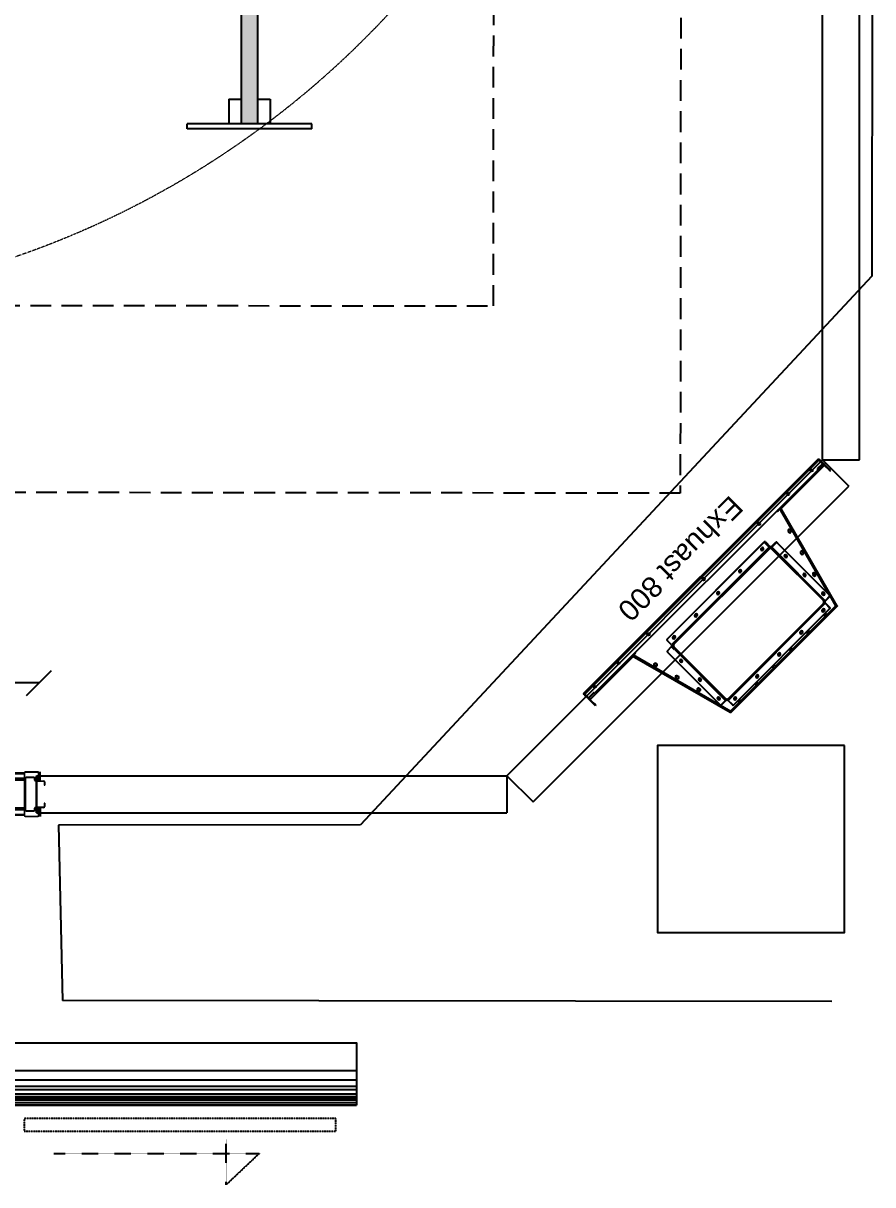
# Model space of a CAD drawing. Header units: millimetres. Extents: x 2822564 to 2991989, y -324396 to -253399.
# Drawn here: x 2843064 to 2845108, y -315415 to -312621 of the extents above; entities that cross this region are included whole.
import ezdxf

# ---------------------------------------------------------------- set-up
doc = ezdxf.new("R2010")
doc.units = ezdxf.units.MM
for name, pattern in [('12017_XPLAN_GROUND$0$HIDDEN', [0.375, 0.25, -0.125]), ('DASHDOT', [1, 0.5, -0.25, 0, -0.25]), ('Grid Line', [0.022225, 0.0127, -0.003175, 0.003175, -0.003175]), ('HIDDEN', [0.375, 0.25, -0.125])]:
    doc.linetypes.add(name, pattern=pattern)
for name, color, linetype in [('AX', 1, 'DASHDOT'), ('Azbilt', 10, 'Continuous'), ('CANAL', 2, 'HIDDEN'), ('LAF Detail', 7, 'Continuous'), ('Runner', 30, 'Continuous'), ('Sliding Door 1500', 54, 'Continuous')]:
    doc.layers.add(name, color=color, linetype=linetype)
doc.layers.add('KATCHIN', color=253, linetype='12017_XPLAN_GROUND$0$HIDDEN', lineweight=5)
doc.styles.add('Annotative', font='arial.ttf')
doc.dimstyles.new('RUNNER saghf', dxfattribs={"dimtxt": 150, "dimasz": 60, "dimexe": 0.18, "dimexo": 0.0625, "dimgap": 0.09, "dimtad": 0, "dimtih": 1, "dimtoh": 1, "dimdec": 4, "dimzin": 0, "dimdsep": 46, "dimtxsty": 'Annotative', "dimblk": 'OBLIQUE', "dimcen": 0.09, "dimclrd": 140, "dimclre": 140, "dimclrt": 230, "dimazin": 0, "dimtfac": 1, "dimtdec": 4, "dimtofl": 0, "dimtmove": 0, "dimatfit": 3, "dimldrblk": 'OBLIQUE', "dimfxl": 1, "dimtolj": 1, "dimtzin": 0, "dimarcsym": 0})

# ---------------------------------------------------------------- blocks, each defined once
blk = doc.blocks.new('1&5 - (+20)')
at = {"layer": 'Azbilt'}
for p, q in [((1574290.7, -480940.6), (1574328.2, -485505.1)), ((1574328.2, -485505.1), (1573108.7, -486834.8)), ((1573108.7, -486834.8), (1572382.5, -486842.2)), ((1572382.5, -486842.2), (1572395.8, -487263.5)), ((1574246.9, -487250.4), (1572395.8, -487263.5))]:
    blk.add_line(p, q, dxfattribs=at)
blk = doc.blocks.new('_Oblique')
at = {"color": 0, "linetype": 'ByBlock', "lineweight": -2}
blk.add_line((-0.5, -0.5), (0.5, 0.5), dxfattribs=at)
blk = doc.blocks.new('*D26')
at = {"color": 140, "lineweight": -2, "ltscale": 10, "transparency": 16777216}
for p, q in [((337696.4, -1958494.3), (337696.4, -1958493.9)), ((337696.4, -1958494.1), (338338.1, -1958494.1)), ((339268.2, -1958494.1), (338626.5, -1958494.1)), ((339268.2, -1958494.3), (339268.2, -1958493.9))]:
    blk.add_line(p, q, dxfattribs=at)
at = {"layer": 'Defpoints', "color": 0, "ltscale": 10, "transparency": 16777216}
for p in [(339268.2, -1958494.1), (337696.4, -1958728.3, 0), (339268.2, -1958728.3, 0)]:
    blk.add_point(p, dxfattribs=at)
at = {"color": 140, "lineweight": -2, "ltscale": 10, "transparency": 16777216, "xscale": 60, "yscale": 60, "zscale": 60, "rotation": 180}
blk.add_blockref('_Oblique', (337696.4, -1958494.1), dxfattribs=at)
at = {"color": 140, "lineweight": -2, "ltscale": 10, "transparency": 16777216, "xscale": 60, "yscale": 60, "zscale": 60}
blk.add_blockref('_Oblique', (339268.2, -1958494.1), dxfattribs=at)
at = {"color": 230, "ltscale": 10, "transparency": 16777216, "insert": (338482.3, -1958494.1), "char_height": 100, "attachment_point": 5, "style": 'Annotative', "bg_fill": 3, "box_fill_scale": 1.1, "bg_fill_color": 256, "bg_fill_true_color": 13158600, "bg_fill_transparency": 0}
blk.add_mtext('\\A1;1572', dxfattribs=at)
blk = doc.blocks.new('Surgery Zone')
at = {"layer": 'KATCHIN', "color": 85, "ltscale": 1.1, "true_color": 0x58ba48}
blk.add_circle((1610637.8, -562746.7, 0), 2200, dxfattribs=at)
blk = doc.blocks.new('EXHUAST')
at = {"color": 3, "linetype": 'Continuous', "lineweight": 25}
for p, q in [((1659182.5, -339897.7), (1659186, -339894.2)), ((1659183.5, -339898.8), (1659187.1, -339895.2)), ((1659186, -339894.2), (1659193.1, -339887.1)), ((1659187.1, -339895.2), (1659186, -339894.2)), ((1659187.1, -339895.2), (1659194.1, -339888.2)), ((1659193.1, -339887.1), (1659197.3, -339882.9)), ((1659194.1, -339888.2), (1659193.1, -339887.1)), ((1659198.4, -339883.9), (1659194.1, -339888.2)), ((1659200, -339880.2), (1659197.3, -339882.9)), ((1659197.3, -339882.9), (1659198.4, -339883.9)), ((1659199.1, -339883.9), (1659198, -339885)), ((1659198, -339885), (1659301.5, -339988.5)), ((1659201, -339881.3), (1659198.4, -339883.9)), ((1659199.1, -339884), (1659198.7, -339883.6)), ((1659202.2, -339881), (1659199.1, -339884)), ((1659200, -339880.2), (1659200.7, -339879.5)), ((1659201, -339881.3), (1659200, -339880.2)), ((1659209.3, -339870.8), (1659200.7, -339879.5)), ((1659201.7, -339880.6), (1659200.7, -339879.5)), ((1659201.7, -339880.6), (1659201, -339881.3)), ((1659210.4, -339871.9), (1659201.7, -339880.6)), ((1659210.7, -339872.3), (1659202.1, -339880.9)), ((1659213.9, -339892.8), (1659202.1, -339880.9)), ((1659202.6, -339880.4), (1659202.3, -339880)), ((1659203.1, -339882), (1659202.3, -339882.9)), ((1659202.3, -339882.9), (1659203.2, -339882.1)), ((1659213.7, -339894.4), (1659202.3, -339882.9)), ((1659202.3, -339882.9), (1659202.3, -339882.9)), ((1659210.4, -339871.9), (1659209.3, -339870.8)), ((1659210.3, -339872.7), (1659210, -339872.3)), ((1659210.7, -339872.3), (1659773.6, -340435.1)), ((1659213.4, -339894.7), (1659213.9, -339894.2)), ((1659213.6, -339870.8), (1659775, -340432.3)), ((1659183.5, -339898.8), (1659182.5, -339897.7)), ((1659749.7, -340432.5), (1659213.4, -339896.1)), ((1659657.3, -340344.2), (1659760.9, -340447.8)), ((1659689.7, -340362.5), (1659689.8, -340362.6)), ((1659689.8, -340362.6), (1659690.6, -340363.4)), ((1659750.6, -340458.8), (1659757.7, -340451.7)), ((1659762.3, -340444.1), (1659750.9, -340432.6)), ((1659751.7, -340431.9), (1659751.2, -340432.5)), ((1659751.7, -340459.9), (1659758.8, -340452.8)), ((1659764.9, -340443.8), (1659753.1, -340431.9)), ((1659758.8, -340452.8), (1659757.7, -340451.7)), ((1659761.4, -340447.4), (1659760.9, -340447.8)), ((1659761.9, -340447.5), (1659763, -340448.6)), ((1659763.8, -340442.6), (1659762.3, -340444.1)), ((1659762.3, -340444.1), (1659762.4, -340444.1)), ((1659762.4, -340444.1), (1659763.8, -340442.7)), ((1659764.6, -340444.8), (1659765.3, -340444.1)), ((1659765.6, -340445.9), (1659764.6, -340444.8)), ((1659764.8, -340443.7), (1659764.8, -340443.7)), ((1659764.8, -340443.7), (1659765.2, -340444.1)), ((1659773.6, -340435.1), (1659764.9, -340443.8)), ((1659765.2, -340444.1), (1659772.9, -340436.4)), ((1659774, -340435.5), (1659765.3, -340444.1)), ((1659766.4, -340445.2), (1659765.3, -340444.1)), ((1659766.4, -340445.2), (1659765.6, -340445.9)), ((1659775, -340436.5), (1659766.4, -340445.2)), ((1659772.6, -340436.1), (1659772.9, -340436.4)), ((1659772.9, -340436.4), (1659772.9, -340436.5)), ((1659775, -340436.5), (1659774, -340435.5)), ((1659747.1, -340462.3), (1659750.6, -340458.8)), ((1659747.1, -340462.3), (1659748.1, -340463.4)), ((1659748.1, -340463.4), (1659751.7, -340459.9)), ((1659750.6, -340458.8), (1659751.7, -340459.9))]:
    blk.add_line(p, q, dxfattribs=at)
at = {"color": 2, "linetype": 'Continuous', "lineweight": 25}
for p, q in [((1659303, -339985.8), (1659166.9, -340221.6)), ((1659305.2, -339988), (1659169.8, -340222.5)), ((1659279.3, -340039.6), (1659278.1, -340041.8)), ((1659278.2, -340041.9), (1659279.4, -340039.7)), ((1659279.5, -340039.7), (1659278.2, -340041.9)), ((1659284.6, -340042.4), (1659283.3, -340044.5)), ((1659283.3, -340044.8), (1659284.5, -340042.6)), ((1659284.9, -340041.6), (1659284.6, -340042.4)), ((1659185.1, -340197.4), (1659311.9, -340070.6)), ((1659318, -340088.5), (1659195.7, -340210.8)), ((1659196.8, -340211.9), (1659326.4, -340082.3)), ((1659197.8, -340212.9), (1659327.4, -340083.3)), ((1659314.7, -340070.6), (1659325, -340080.9)), ((1659317.5, -340087.9), (1659323.9, -340081.6)), ((1659318.6, -340089), (1659317.5, -340087.9)), ((1659318.6, -340089), (1659324.9, -340082.6)), ((1659324.9, -340082.6), (1659323.9, -340081.6)), ((1659326.4, -340082.3), (1659326.3, -340082.2)), ((1659326.4, -340082.3), (1659327.4, -340083.3)), ((1659328.1, -340081.6), (1659327.1, -340082.6)), ((1659562, -340317.6), (1659327.1, -340082.6)), ((1659329.2, -340080.5), (1659328.1, -340081.6)), ((1659563.1, -340316.5), (1659328.1, -340081.6)), ((1659329.2, -340080.5), (1659339.8, -340069.9)), ((1659564.1, -340315.4), (1659329.2, -340080.5)), ((1659342.6, -340069.9), (1659574.7, -340302)), ((1659343.8, -340070.9), (1659576.6, -340303.7)), ((1659346.2, -340089.3), (1659344.7, -340087.9)), ((1659347.2, -340089.7), (1659345.1, -340087.6)), ((1659347.5, -340090.1), (1659347.2, -340089.7)), ((1659347.9, -340083.5), (1659350.6, -340086.2)), ((1659348.6, -340084), (1659350, -340085.5)), ((1659249.4, -340091.6), (1659248.2, -340093.8)), ((1659248.3, -340093.9), (1659249.6, -340091.8)), ((1659249.6, -340091.8), (1659248.3, -340093.9)), ((1659254.6, -340094.4), (1659253.4, -340096.6)), ((1659253.4, -340096.8), (1659254.6, -340094.6)), ((1659287.5, -340103.4), (1659290.6, -340100.4)), ((1659288.2, -340102.4), (1659289.6, -340101)), ((1659291, -340106.7), (1659290.7, -340107.1)), ((1659293.1, -340104.5), (1659291, -340106.7)), ((1659293.5, -340104.9), (1659292.1, -340106.3)), ((1659219.5, -340143.7), (1659218.3, -340145.8)), ((1659218.4, -340146), (1659219.7, -340143.8)), ((1659219.7, -340143.8), (1659218.4, -340145.9)), ((1659224.7, -340146.4), (1659223.5, -340148.6)), ((1659223.5, -340148.8), (1659224.7, -340146.6)), ((1659242.3, -340148.7), (1659245.3, -340145.6)), ((1659242.9, -340147.7), (1659244.3, -340146.3)), ((1659399.2, -340142.4), (1659397.8, -340141)), ((1659400.2, -340142.7), (1659398.1, -340140.6)), ((1659400.6, -340143.1), (1659400.2, -340142.7)), ((1659400.9, -340136.5), (1659403.6, -340139.2)), ((1659401.7, -340137.1), (1659403.1, -340138.5)), ((1659245.7, -340151.9), (1659245.4, -340152.3)), ((1659247.9, -340149.8), (1659245.7, -340151.9)), ((1659248.2, -340150.2), (1659246.8, -340151.6)), ((1659196.1, -340212.1), (1659184.6, -340200.7)), ((1659195.7, -340210.8), (1659185.1, -340200.2)), ((1659197, -340193.9), (1659200.1, -340190.9)), ((1659197.7, -340192.9), (1659199.1, -340191.5)), ((1659200.5, -340197.2), (1659200.2, -340197.6)), ((1659200.5, -340197.2), (1659200.3, -340197.5)), ((1659202.6, -340195.1), (1659200.5, -340197.2)), ((1659203, -340195.4), (1659201.6, -340196.8)), ((1659452.2, -340195.4), (1659450.8, -340194)), ((1659453.3, -340195.8), (1659451.2, -340193.6)), ((1659453.6, -340196.2), (1659453.3, -340195.8)), ((1659454, -340189.6), (1659456.6, -340192.3)), ((1659454.7, -340190.1), (1659456.1, -340191.5)), ((1659166.9, -340221.6), (1659165.8, -340222.7)), ((1659165.8, -340222.7), (1659423, -340479.9)), ((1659166.9, -340221.6), (1659168.2, -340222.3)), ((1659169.8, -340222.5), (1659423.2, -340475.9)), ((1659184.6, -340227.3), (1659196.1, -340215.8)), ((1659185.1, -340227.8), (1659195.7, -340217.2)), ((1659415.6, -340461.1), (1659185.1, -340230.6)), ((1659195.7, -340210.8), (1659196.8, -340211.9)), ((1659196.8, -340216.1), (1659195.7, -340217.2)), ((1659195.7, -340217.2), (1659429.1, -340450.5)), ((1659196.6, -340211.6), (1659196.1, -340212.1)), ((1659196.3, -340212.4), (1659196.1, -340212.1)), ((1659196.1, -340215.8), (1659196.3, -340215.5)), ((1659196.1, -340215.8), (1659196.6, -340216.3)), ((1659196.8, -340211.9), (1659197.8, -340212.9)), ((1659197.8, -340215), (1659196.8, -340216.1)), ((1659430.1, -340449.4), (1659196.8, -340216.1)), ((1659431.2, -340448.4), (1659197.8, -340215)), ((1659194.5, -340242.6), (1659196.3, -340244.4)), ((1659196.3, -340244.4), (1659194.6, -340242.7)), ((1659194.6, -340242.7), (1659194.7, -340242.8)), ((1659200.1, -340237.1), (1659197, -340234)), ((1659197.7, -340235), (1659199.1, -340236.4)), ((1659201.2, -340231.5), (1659203.3, -340233.6)), ((1659203, -340232.5), (1659201.6, -340231.1)), ((1659203.3, -340233.6), (1659203.7, -340233.9)), ((1659505.3, -340248.4), (1659503.8, -340247)), ((1659506.3, -340248.8), (1659504.2, -340246.7)), ((1659506.6, -340249.2), (1659506.3, -340248.8)), ((1659507, -340242.6), (1659509.7, -340245.3)), ((1659507.7, -340243.1), (1659509.1, -340244.6)), ((1659235.8, -340284), (1659237.6, -340285.8)), ((1659235.9, -340284.2), (1659237.6, -340285.8)), ((1659254.2, -340284.5), (1659256.4, -340286.6)), ((1659256, -340285.6), (1659254.6, -340284.2)), ((1659256.4, -340286.6), (1659256.7, -340287)), ((1659253.1, -340290.1), (1659250.1, -340287.1)), ((1659250.7, -340288), (1659252.1, -340289.5)), ((1659558.3, -340301.5), (1659556.9, -340300.1)), ((1659559.3, -340301.8), (1659557.2, -340299.7)), ((1659559.7, -340302.2), (1659559.3, -340301.8)), ((1659560, -340295.6), (1659562.7, -340298.3)), ((1659560.8, -340296.2), (1659562.2, -340297.6)), ((1659574.7, -340304.8), (1659564.1, -340315.4)), ((1659576.6, -340306.5), (1659565.1, -340318)), ((1659277.1, -340325.4), (1659278.9, -340327.2)), ((1659277.2, -340325.6), (1659277.3, -340325.6)), ((1659306.1, -340343.1), (1659303.1, -340340.1)), ((1659303.7, -340341.1), (1659305.1, -340342.5)), ((1659307.3, -340337.5), (1659309.4, -340339.7)), ((1659309, -340338.6), (1659307.6, -340337.2)), ((1659309.4, -340339.7), (1659309.8, -340340)), ((1659562, -340319.7), (1659433.3, -340448.4)), ((1659563.1, -340320.7), (1659434.4, -340449.4)), ((1659435.4, -340450.5), (1659564.1, -340321.8)), ((1659574.7, -340335.2), (1659448.9, -340461.1)), ((1659448.9, -340461), (1659657.7, -340340.5)), ((1659562, -340317.6), (1659563.1, -340316.5)), ((1659563.1, -340320.7), (1659562, -340319.7)), ((1659563.1, -340316.5), (1659564.1, -340315.4)), ((1659564.1, -340321.8), (1659563.1, -340320.7)), ((1659565.1, -340318), (1659563.3, -340316.2)), ((1659564.3, -340319.9), (1659563.3, -340321)), ((1659563.8, -340319.4), (1659564.3, -340319.9)), ((1659565.1, -340318), (1659563.9, -340319.2)), ((1659564.1, -340319.5), (1659563.9, -340319.3)), ((1659564.1, -340319.5), (1659564.8, -340318.8)), ((1659564.1, -340321.8), (1659574.7, -340332.4)), ((1659564.3, -340319.9), (1659575.8, -340331.4)), ((1659564.8, -340318.8), (1659564.5, -340318.6)), ((1659575.8, -340334.2), (1659574.7, -340335.2)), ((1659318.4, -340366.9), (1659320.2, -340368.6)), ((1659318.5, -340367), (1659318.6, -340367.1)), ((1659424.2, -340478.8), (1659659.9, -340342.7)), ((1659539.2, -340355.5), (1659539.5, -340355.2)), ((1659539.5, -340355.2), (1659541.7, -340353.1)), ((1659541.3, -340352.7), (1659539.9, -340354.2)), ((1659545.8, -340355.6), (1659542.8, -340358.7)), ((1659543.8, -340358), (1659545.2, -340356.6)), ((1659602.6, -340361.4), (1659600.4, -340362.6)), ((1659603, -340361.5), (1659600.9, -340362.7)), ((1659603.4, -340367.8), (1659605.6, -340366.6)), ((1659359.2, -340396.2), (1659356.1, -340393.1)), ((1659356.8, -340394.1), (1659358.2, -340395.5)), ((1659360.3, -340390.6), (1659362.4, -340392.7)), ((1659362.1, -340391.6), (1659360.7, -340390.2)), ((1659362.4, -340392.7), (1659362.8, -340393)), ((1659494.3, -340400.5), (1659496.4, -340398.4)), ((1659496.1, -340398), (1659494.6, -340399.4)), ((1659550.6, -340391.2), (1659548.4, -340392.5)), ((1659551, -340391.3), (1659548.8, -340392.6)), ((1659551.4, -340397.7), (1659553.5, -340396.4)), ((1659553.1, -340391), (1659552.8, -340390.9)), ((1659359.7, -340408.3), (1659361.5, -340410.1)), ((1659359.8, -340408.4), (1659361.5, -340410.1)), ((1659493.9, -340400.8), (1659494.3, -340400.5)), ((1659498.4, -340420.9), (1659496.2, -340422.2)), ((1659498.9, -340421.1), (1659496.7, -340422.4)), ((1659500.6, -340400.9), (1659497.6, -340403.9)), ((1659498.5, -340403.3), (1659500, -340401.9)), ((1659499.2, -340427.4), (1659501.4, -340426.1)), ((1659401, -340449.8), (1659402.8, -340451.5)), ((1659401.1, -340449.9), (1659401.2, -340449.9)), ((1659412.2, -340449.2), (1659409.2, -340446.2)), ((1659409.8, -340447.1), (1659411.2, -340448.6)), ((1659413.3, -340443.6), (1659415.5, -340445.7)), ((1659415.1, -340444.7), (1659413.7, -340443.3)), ((1659415.5, -340445.7), (1659415.8, -340446.1)), ((1659429.1, -340450.5), (1659418.5, -340461.1)), ((1659430.4, -340450.1), (1659419, -340461.6)), ((1659429.1, -340450.5), (1659430.1, -340449.4)), ((1659429.9, -340449.7), (1659430.4, -340450.1)), ((1659430.1, -340449.4), (1659431.2, -340448.4)), ((1659430.7, -340449.9), (1659430.4, -340450.1)), ((1659433.3, -340448.4), (1659434.4, -340449.4)), ((1659434.1, -340450.1), (1659433.8, -340449.9)), ((1659434.6, -340449.7), (1659434.1, -340450.1)), ((1659445.5, -340461.6), (1659434.1, -340450.1)), ((1659434.4, -340449.4), (1659435.4, -340450.5)), ((1659446, -340461.1), (1659435.4, -340450.5)), ((1659448.6, -340446.1), (1659449, -340445.7)), ((1659449, -340445.7), (1659451.2, -340443.6)), ((1659450.8, -340443.3), (1659449.4, -340444.7)), ((1659449.8, -340444.2), (1659451.4, -340443.3)), ((1659455.3, -340446.2), (1659452.3, -340449.2)), ((1659453.3, -340448.6), (1659454.7, -340447.1)), ((1659423, -340479.9), (1659424.1, -340478.9)), ((1659423.2, -340475.9), (1659446.9, -340462.2)), ((1659423.3, -340476.3), (1659423.4, -340476.4)), ((1659424.2, -340478.8), (1659423.4, -340477.5))]:
    blk.add_line(p, q, dxfattribs=at)
at = {"color": 7, "linetype": 'Continuous', "lineweight": 25, "flags": 128}
for points in [[(1659307.8, -339990.5), (1659307.7, -339990.9), (1659307.7, -339991.8)], [(1659307.7, -339991.8), (1659307.7, -339990.9), (1659307.8, -339990.6)]]:
    blk.add_lwpolyline(points, dxfattribs=at)
at = {"color": 2, "linetype": 'Continuous', "lineweight": 25, "flags": 128}
for points in [[(1659277.8, -340043.9), (1659277.8, -340042.9), (1659278.2, -340041.9)], [(1659278.2, -340041.9), (1659277.8, -340042.9), (1659277.8, -340043.9)], [(1659326.8, -340082.7), (1659327, -340082.6), (1659327, -340082.6)], [(1659343.8, -340070.9), (1659343.5, -340070.7), (1659343.3, -340070.6)], [(1659345.1, -340087.6), (1659344.2, -340087), (1659344.1, -340086.9)], [(1659255, -340093.4), (1659255, -340093.4), (1659254.6, -340094.4)], [(1659294.1, -340103.9), (1659294, -340104), (1659293.1, -340104.5)], [(1659225.1, -340145.2), (1659225.1, -340145.4), (1659224.7, -340146.4)], [(1659398.1, -340140.6), (1659397.2, -340140), (1659397.1, -340140)], [(1659248.9, -340149.2), (1659248.8, -340149.2), (1659247.9, -340149.8)], [(1659203.6, -340194.4), (1659203.5, -340194.5), (1659202.6, -340195.1)], [(1659451.2, -340193.6), (1659450.3, -340193), (1659450.2, -340193)], [(1659200.6, -340230.5), (1659200.6, -340230.6), (1659201.2, -340231.5)], [(1659504.2, -340246.7), (1659503.3, -340246.1), (1659503.2, -340246)], [(1659253.6, -340283.5), (1659253.6, -340283.6), (1659254.2, -340284.5)], [(1659557.2, -340299.7), (1659556.3, -340299.1), (1659556.2, -340299.1)], [(1659306.6, -340336.6), (1659306.7, -340336.6), (1659307.3, -340337.5)], [(1659541.7, -340353.1), (1659542.3, -340352.2), (1659542.3, -340352.1)], [(1659606, -340361.6), (1659605.7, -340361.5), (1659604.7, -340361.1)], [(1659359.7, -340389.6), (1659359.7, -340389.7), (1659360.3, -340390.6)], [(1659496.4, -340398.4), (1659497, -340397.5), (1659497, -340397.4)], [(1659552.8, -340390.9), (1659551.9, -340391), (1659551, -340391.3)], [(1659502.1, -340421.5), (1659501.5, -340421), (1659500.9, -340420.8)], [(1659412.7, -340442.6), (1659412.7, -340442.7), (1659413.3, -340443.6)], [(1659451.2, -340443.6), (1659451.8, -340442.7), (1659451.8, -340442.6)]]:
    blk.add_lwpolyline(points, dxfattribs=at)
at = {"color": 3, "linetype": 'Continuous', "lineweight": 25}
for points in [[(1659757.7, -340451.7), (1659761.9, -340447.5), (1659764.6, -340444.8)], [(1659765.6, -340445.9), (1659763, -340448.6), (1659758.8, -340452.8)], [(1659761.6, -340447.7), (1659761.2, -340447.2), (1659764.8, -340443.7)], [(1659761.7, -340447.7), (1659761.6, -340447.7), (1659765.2, -340444.1)]]:
    blk.add_lwpolyline(points, dxfattribs=at)
for centre, radius in [((1659228.4, -339896.3), 2.55), ((1659285, -339952.9), 2.55), ((1659354.5, -340025.2), 3), ((1659487.2, -340157.9), 3), ((1659620.2, -340290.9), 3), ((1659691.9, -340361.2), 2.55), ((1659748.5, -340417.8), 2.55)]:
    blk.add_circle(centre, radius, dxfattribs=at)
for centre, radius, start, end in [((1659211.5, -339873.8), 2.1, 87.1587, 135), ((1659211.4, -339873.7), 2.1, 83.2439, 113.6106), ((1659214.1, -339895.4), 1, 135, 225), ((1659213.2, -339893.5), 1, 315, 45), ((1659229.4, -339901), 2.6, 79.9781, 124.3182), ((1659744.3, -340416.9), 2.6, 314.4227, 22.1107), ((1659750.4, -340431.8), 1, 225, 315), ((1659752.4, -340432.6), 1, 45, 135), ((1659771.4, -340435), 2.1, 314.8816, 353.3339), ((1659771.5, -340435), 2.1, 327.868, 356.2458)]:
    blk.add_arc(centre, radius, start, end, dxfattribs=at)
at = {"color": 2, "linetype": 'Continuous', "lineweight": 25}
for centre, radius, start, end in [((1659310.6, -339991.3), 3, 163.8332, 286.1668), ((1659310.6, -339991), 3, 168.2781, 281.7219), ((1659280.7, -340043.3), 3, 150.0902, 330.0902), ((1659280.7, -340043), 3, 170.744, 330.031), ((1659281.9, -340041.1), 3, 330.0902, 150.0902), ((1659282, -340041.2), 3, 46.7874, 150.0311), ((1659252, -340093.1), 3, 330.0902, 150.0902), ((1659252.2, -340093.3), 3, 46.7873, 150.0311), ((1659313.3, -340072), 2, 45, 135), ((1659326, -340083.7), 3, 45, 135), ((1659327.6, -340090.2), 5, 45, 135), ((1659326, -340083.7), 1.5, 45, 135), ((1659327.7, -340084.2), 0.8, 73.955, 135), ((1659341.2, -340071.3), 2, 45, 135), ((1659346.7, -340086), 2.75, 45, 225), ((1659348.1, -340087.4), 2.75, 225, 45), ((1659250.8, -340095.3), 3, 150.0902, 330.0902), ((1659250.8, -340095.1), 3, 175.6922, 330.031), ((1659250.9, -340095.4), 3, 150.0902, 192.092), ((1659250.9, -340095.4), 3, 150.0311, 191.8402), ((1659290.1, -340104.4), 2.75, 135, 315), ((1659291.5, -340103), 2.75, 315, 135), ((1659220.9, -340147.3), 3, 150.0902, 330.0902), ((1659221, -340147.4), 3, 150.0311, 193.859), ((1659221, -340147.4), 3, 150.0902, 194.0895), ((1659222.1, -340145.1), 3, 330.0902, 150.0902), ((1659222.3, -340145.3), 3, 46.7872, 150.0311), ((1659246.3, -340148.2), 2.75, 315, 135), ((1659399.7, -340139), 2.75, 45, 225), ((1659401.1, -340140.4), 2.75, 225, 45), ((1659220.9, -340147.1), 3, 180.3236, 330.031), ((1659244.9, -340149.6), 2.75, 135, 315), ((1659186, -340199.3), 2, 135, 225), ((1659186.5, -340198.8), 2, 135, 225), ((1659199.6, -340194.9), 2.75, 135, 315), ((1659201, -340193.5), 2.75, 315, 135), ((1659452.8, -340192.1), 2.75, 45, 225), ((1659454.2, -340193.5), 2.75, 225, 45), ((1659186, -340228.7), 2, 135, 225), ((1659186.5, -340229.2), 2, 135, 225), ((1659198.9, -340214), 3, 135, 225), ((1659199.6, -340233.1), 2.75, 45, 225), ((1659198.9, -340214), 1.5, 135, 225), ((1659203.9, -340214), 5, 135, 225), ((1659196.6, -340240.5), 3, 157.4287, 224.9749), ((1659196.7, -340240.8), 3, 153.3471, 188.5057), ((1659196.7, -340240.6), 3, 168.4841, 224.9158), ((1659198.4, -340242.2), 3, 224.9749, 292.5939), ((1659201, -340234.5), 2.75, 225, 45), ((1659505.8, -340245.1), 2.75, 45, 225), ((1659507.2, -340246.5), 2.75, 225, 45), ((1659237.9, -340281.9), 3, 155.61, 224.9749), ((1659238, -340282.3), 3, 151.6253, 188.8606), ((1659238.1, -340282), 3, 168.4869, 224.9158), ((1659239.7, -340283.7), 3, 224.9749, 294.4123), ((1659252.6, -340286.1), 2.75, 45, 225), ((1659254.1, -340287.5), 2.75, 225, 45), ((1659558.8, -340298.1), 2.75, 45, 225), ((1659560.2, -340299.5), 2.75, 225, 45), ((1659573.3, -340303.4), 2, 315, 45), ((1659575.2, -340305.1), 2, 315, 45), ((1659279.2, -340323.3), 3, 153.9169, 224.9749), ((1659279.3, -340323.7), 3, 149.9189, 188.512), ((1659279.4, -340323.5), 3, 168.4895, 224.9158), ((1659281, -340325.1), 3, 224.9749, 296.1051), ((1659305.7, -340339.1), 2.75, 45, 225), ((1659307.1, -340340.5), 2.75, 225, 45), ((1659556, -340318.6), 5, 315, 45), ((1659560.9, -340318.6), 1.5, 315, 45), ((1659560.9, -340318.6), 3, 315, 45), ((1659563.5, -340320), 0.8, 16.045, 45), ((1659563.5, -340320), 1.8, 337.8854, 45), ((1659573.3, -340333.8), 2, 315, 45), ((1659574.4, -340332.8), 2, 315, 45), ((1659654, -340335.4), 3, 153.3256, 296.6744), ((1659654.4, -340335.5), 3, 157.4035, 246.3953), ((1659320.5, -340364.8), 3, 152.1893, 224.9749), ((1659320.6, -340365.1), 3, 148.2259, 188.515), ((1659320.7, -340364.9), 3, 168.4921, 224.9158), ((1659322.3, -340366.5), 3, 224.9749, 297.8326), ((1659541.8, -340356.1), 2.75, 135, 315), ((1659543.3, -340354.7), 2.75, 315, 135), ((1659601.9, -340365.2), 3, 119.9098, 299.9098), ((1659602.3, -340365.3), 3, 119.8506, 250.2175), ((1659604.1, -340364), 3, 299.9098, 119.9098), ((1659604.5, -340364.1), 3, 78.2194, 119.8506), ((1659604.2, -340364.1), 3, 46.7874, 90.0986), ((1659358.7, -340392.2), 2.75, 45, 225), ((1659360.1, -340393.6), 2.75, 225, 45), ((1659498, -340399.9), 2.75, 315, 135), ((1659549.9, -340395.1), 3, 119.9098, 299.9098), ((1659550.3, -340395.2), 3, 119.8506, 254.5288), ((1659552.1, -340393.8), 3, 299.9098, 119.9098), ((1659361.8, -340406.2), 3, 150.4264, 224.9749), ((1659361.9, -340406.5), 3, 146.5446, 188.8702), ((1659362, -340406.3), 3, 168.4949, 224.9158), ((1659363.6, -340408), 3, 224.9749, 299.5952), ((1659496.6, -340401.4), 2.75, 135, 315), ((1659497.7, -340424.8), 3, 119.9098, 299.9098), ((1659498.2, -340425), 3, 119.8506, 241.155), ((1659499.9, -340423.5), 3, 299.9098, 119.9098), ((1659500.4, -340423.7), 3, 70.7644, 119.8506), ((1659403.2, -340447.6), 3, 148.7799, 224.9749), ((1659403.2, -340448), 3, 144.8733, 185.8887), ((1659403.3, -340447.7), 3, 168.4975, 224.9158), ((1659404.9, -340449.4), 3, 224.9749, 301.2416), ((1659411.7, -340445.2), 2.75, 45, 225), ((1659413.2, -340446.6), 2.75, 225, 45), ((1659432.2, -340442.4), 5, 225, 315), ((1659432.2, -340447.3), 3, 225, 315), ((1659432.2, -340447.3), 1.5, 225, 315), ((1659451.3, -340446.6), 2.75, 135, 315), ((1659452.8, -340445.2), 2.75, 315, 135), ((1659417, -340459.7), 2, 225, 315), ((1659417.5, -340460.2), 2, 225, 315), ((1659447, -340460.2), 2, 225, 315), ((1659447.4, -340459.7), 2, 225, 315)]:
    blk.add_arc(centre, radius, start, end, dxfattribs=at)
at = {"color": 3, "linetype": 'Continuous', "lineweight": 25}
for points, knots in [([(1659209.3, -339870.8), (1659209.6, -339870.6), (1659210.3, -339870.1), (1659211.5, -339869.9), (1659212.7, -339870.1), (1659213.3, -339870.6), (1659213.6, -339870.8)], [0, 0, 0, 0, 0.254644, 0.50954, 0.764436, 1, 1, 1, 1]), ([(1659210.4, -339871.9), (1659210.6, -339871.7), (1659211.1, -339871.4), (1659211.6, -339871.5), (1659211.9, -339871.5)], [0, 0, 0, 0, 0.508397, 1, 1, 1, 1]), ([(1659213.6, -339870.8), (1659213.5, -339870.8), (1659213.4, -339870.8), (1659213.1, -339870.9), (1659212.9, -339871), (1659212.3, -339871.3), (1659212, -339871.4), (1659211.4, -339871.8), (1659211.1, -339872), (1659210.7, -339872.3)], [0, 0, 0, 0, 0.25, 0.25, 0.5, 0.5, 0.75, 0.75, 1, 1, 1, 1]), ([(1659773.6, -340435.1), (1659773.8, -340434.8), (1659774, -340434.4), (1659774.4, -340433.8), (1659774.6, -340433.5), (1659774.9, -340433), (1659775, -340432.8), (1659775.1, -340432.5), (1659775.1, -340432.4), (1659775, -340432.3)], [0, 0, 0, 0, 0.25, 0.25, 0.5, 0.5, 0.75, 0.75, 1, 1, 1, 1]), ([(1659774.3, -340434), (1659774.3, -340434), (1659774.5, -340434.3), (1659774.4, -340434.9), (1659774.1, -340435.3), (1659774, -340435.5)], [0, 0, 0, 0, 0.045332, 0.557017, 1, 1, 1, 1]), ([(1659775, -340432.3), (1659775.3, -340432.6), (1659775.8, -340433.2), (1659776, -340434.5), (1659775.7, -340435.6), (1659775.2, -340436.2), (1659775, -340436.5)], [0, 0, 0, 0, 0.254655, 0.509538, 0.764436, 1, 1, 1, 1])]:
    blk.add_open_spline(points, degree=3, knots=knots, dxfattribs=at)
at = {"color": 2, "linetype": 'Continuous', "lineweight": 25}
for points, knots in [([(1659169.8, -340222.5), (1659169.4, -340222.6), (1659168.5, -340222.8), (1659167.3, -340223.1), (1659166.4, -340223.1), (1659166, -340222.8), (1659165.8, -340222.7)], [0, 0, 0, 0, 0.250001, 0.5, 0.75001, 1, 1, 1, 1]), ([(1659166.9, -340221.6), (1659167, -340221.5), (1659167.1, -340221.5), (1659167.6, -340221.6), (1659168.3, -340221.9), (1659169.1, -340222.2), (1659169.6, -340222.4), (1659169.8, -340222.5)], [0, 0, 0, 0, 0.216729, 0.43345, 0.650179, 0.866917, 1, 1, 1, 1]), ([(1659169.8, -340222.5), (1659169.5, -340222.5), (1659168.9, -340222.4), (1659168.1, -340222.3), (1659167.4, -340222.1), (1659167, -340221.8), (1659166.9, -340221.6)], [0, 0, 0, 0, 0.250001, 0.500007, 0.750006, 1, 1, 1, 1]), ([(1659423, -340479.9), (1659422.9, -340479.7), (1659422.6, -340479.3), (1659422.6, -340478.4), (1659422.9, -340477.2), (1659423.1, -340476.3), (1659423.2, -340475.9)], [0, 0, 0, 0, 0.247711, 0.49562, 0.743522, 1, 1, 1, 1]), ([(1659423.2, -340475.9), (1659423.4, -340476.2), (1659423.7, -340477), (1659424, -340477.9), (1659424.2, -340478.6), (1659424.2, -340478.7), (1659424.2, -340478.8)], [0, 0, 0, 0, 0.250002, 0.499997, 0.750012, 1, 1, 1, 1]), ([(1659424.1, -340478.9), (1659423.9, -340478.6), (1659423.5, -340478.1), (1659423.3, -340477.1), (1659423.3, -340476.3), (1659423.2, -340475.9)], [0, 0, 0, 0, 0.327525, 0.65587, 1, 1, 1, 1]), ([(1659423.2, -340475.9), (1659423.3, -340476.1), (1659423.4, -340476.5), (1659423.5, -340477), (1659423.5, -340477.4), (1659423.4, -340477.5), (1659423.4, -340477.5)], [0, 0, 0, 0, 0.250007, 0.500015, 0.75001, 1, 1, 1, 1])]:
    blk.add_open_spline(points, degree=3, knots=knots, dxfattribs=at)
at = {"color": 2, "insert": (1659656.2, -340257.2), "char_height": 50.014, "attachment_point": 1, "rotation": 135, "style": 'Annotative'}
blk.add_mtext_dynamic_manual_height_columns('Exhuast 800', width=914.135, gutter_width=1.04, heights=[0], dxfattribs=at)
blk = doc.blocks.new('LAF')
at = {"layer": 'LAF Detail'}
h = blk.add_hatch(color=1, dxfattribs=at)
h.dxf.hatch_style = 1
h.paths.add_polyline_path([(1750, 1297.5), (-1750, 1297.5), (-1750, 1257.5), (1750, 1257.5)])
h.paths.add_polyline_path([(-1257.5, 1750), (-1297.5, 1750), (-1297.5, 1297.5), (-1257.5, 1297.5)])
h.paths.add_polyline_path([(1297.5, 1750), (1257.5, 1750), (1257.5, 1297.5), (1297.5, 1297.5)])
h.paths.add_polyline_path([(1297.5, -1297.5), (1257.5, -1297.5), (1257.5, -1750), (1297.5, -1750)])
h.paths.add_polyline_path([(1750, -1257.5), (-1750, -1257.5), (-1750, -1297.5), (1750, -1297.5)])
h.paths.add_polyline_path([(-1257.5, -1297.5), (-1297.5, -1297.5), (-1297.5, -1750), (-1257.5, -1750)])
h.paths.add_polyline_path([(2764.7, 1882.3), (2614.7, 1882.3), (2614.7, 1842.3), (2068.7, 1842.3), (2068.7, 1882.3), (1918.7, 1882.3), (1918.7, 567.3), (2068.7, 567.3), (2068.7, 604.8), (2183, 604.8), (2183, 609.8), (2063, 609.8), (2063, 637.3), (2183, 637.3), (2183, 607.3), (2614.7, 607.3), (2614.7, 567.3), (2764.7, 567.3)])
h.paths.add_polyline_path([(1958.7, 1802.3), (2724.7, 1802.3), (2724.7, 913.3), (2183, 913.3), (2183, 883.3), (2063, 883.3), (2063, 913.3), (1958.7, 913.3)], flags=16)
h.paths.add_polyline_path([(1958.9, 1526.8, 1), (1964, 1526.8, 1)], flags=0)
h.paths.add_polyline_path([(1958.9, 1314.6, 1), (1964, 1314.6, 1)], flags=0)
h.paths.add_polyline_path([(2151, 1529.4), (2152, 1529.4, -1), (2152, 1524.2), (2151, 1524.2, -1)], flags=0)
h.paths.add_polyline_path([(2148.9, 1526.8, -1), (2154, 1526.8, -1)], flags=0)
h.paths.add_polyline_path([(2151, 1317.2), (2152, 1317.2, -1), (2152, 1312), (2151, 1312, -1)], flags=0)
h.paths.add_polyline_path([(2154, 1314.6, -1), (2148.9, 1314.6, -1)], flags=0)
h.paths.add_polyline_path([(2000, 1717.6), (2001.5, 1718.9, -1), (2004.9, 1715), (2003.4, 1713.7, -1)], flags=0)
h.paths.add_polyline_path([(2257.9, 1477.7), (2257.9, 1478.7, -1), (2263.1, 1478.7), (2263.1, 1477.7, -1)], flags=0)
h.paths.add_polyline_path([(2257.9, 1363.7, -1), (2263.1, 1363.7), (2263.1, 1362.7, -1), (2257.9, 1362.7)], flags=0)
h.paths.add_polyline_path([(2562.4, 1106.3), (2724.7, 1249.4), (2724.7, 1249.7), (2562.1, 1106.3)], flags=0)
h.paths.add_polyline_path([(2556.8, 1105.2), (2557, 1105.2), (2557.2, 1105.3, 0.093249)], flags=0)
h.paths.add_polyline_path([(2308.7, 1100.3), (2551.5, 1100.3), (2555.3, 1103.7), (2555.3, 1104.3, -0.414214), (2557.3, 1106.3), (2557.3, 1105.2, 0.12943), (2555.3, 1104.3), (2555.3, 1100.4), (2552.5, 1097.8), (2544.7, 1097.8), (2544.7, 1096.6), (2326.7, 1096.6), (2307.7, 1096.6, 0.414214), (2306.5, 1095.3), (2306.5, 1036.7, 0.080761), (2306.5, 1036.3), (2306.5, 1036.3), (2330.5, 914.1), (2357.5, 914.1), (2544.1, 914.1), (2544.1, 913.8), (2544.1, 913.3), (2543.7, 913.3), (2419.6, 913.8), (2366, 913.8), (2357.6, 914.1), (2357.6, 913.3), (2357.5, 913.3), (2357.5, 914.1), (2327.5, 914.1), (2303.5, 1036.3), (1958.7, 1036.3), (1958.7, 1036.9), (2303, 1036.9), (2303, 1096.6), (2326.5, 1096.6), (2326.5, 1097.8), (2308.7, 1097.8)], flags=0)
h.paths.add_polyline_path([(2305.2, 1036.7, 0.09518), (2305.4, 1035.8, 0.113938), (2303.6, 1035.9), (2305.2, 1036.1)], flags=0)
h.paths.add_polyline_path([(2257.9, 1592.7), (2257.9, 1593.7, -1), (2263.1, 1593.7), (2263.1, 1592.7, -1)], flags=0)
h.paths.add_polyline_path([(2058.1, 1768.8), (2059.6, 1770.2, -1), (2063, 1766.3), (2061.5, 1764.9, -1)], flags=0)
h.paths.add_polyline_path([(2263.1, 1248.7), (2263.1, 1247.7, -1), (2257.9, 1247.7), (2257.9, 1248.7, -1)], flags=0)
h.paths.add_polyline_path([(2444, 1411.7, 0.956183), (2444, 1429.7, -0.066402)], flags=0)
h.paths.add_polyline_path([(2426.8, 1429.7), (2427.6, 1429.7, 0.022091), (2426.8, 1429.7, 11.266721), (2426.8, 1411.7), (2427.6, 1411.7, -0.022091), (2426.8, 1411.7, -11.266721)], flags=0)
h.paths.add_polyline_path([(2426.6, 1420.7, -1), (2326.6, 1420.7, -1)], flags=0)
h.paths.add_polyline_path([(2339.5, 1461.4, -1), (2332.5, 1461.4, -1)], flags=0)
h.paths.add_polyline_path([(2338.5, 1461.4, -1), (2333.5, 1461.4, -1)], flags=0)
h.paths.add_polyline_path([(2339.5, 1380, -1), (2332.5, 1380, -1)], flags=0)
h.paths.add_polyline_path([(2338.5, 1380, -1), (2333.5, 1380, -1)], flags=0)
h.paths.add_polyline_path([(2341, 1529.4), (2342, 1529.4, -1), (2342, 1524.2), (2341, 1524.2, -1)], flags=0)
h.paths.add_polyline_path([(2344, 1526.8, -1), (2338.9, 1526.8, -1)], flags=0)
h.paths.add_polyline_path([(2257.9, 1692.7), (2257.9, 1693.7, -1), (2263.1, 1693.7), (2263.1, 1692.7, -1)], flags=0)
h.paths.add_polyline_path([(2341, 1317.2), (2342, 1317.2, -1), (2342, 1312), (2341, 1312, -1)], flags=0)
h.paths.add_polyline_path([(2344, 1314.6, -1), (2338.9, 1314.6, -1)], flags=0)
h.paths.add_polyline_path([(1948.7, 1862.3, -1), (1962.7, 1862.3, -1)], flags=16)
h.paths.add_polyline_path([(2263.1, 1133.7), (2263.1, 1132.7, -1), (2257.9, 1132.7), (2257.9, 1133.7, -1)], flags=0)
h.paths.add_polyline_path([(2420.8, 1461.4, -1), (2413.8, 1461.4, -1)], flags=0)
h.paths.add_polyline_path([(2419.8, 1461.4, -1), (2414.8, 1461.4, -1)], flags=0)
h.paths.add_polyline_path([(2420.8, 1380, -1), (2413.8, 1380, -1)], flags=0)
h.paths.add_polyline_path([(2419.8, 1380, -1), (2414.8, 1380, -1)], flags=0)
h.paths.add_polyline_path([(2257.9, 1792.7), (2257.9, 1793.7, -1), (2263.1, 1793.7), (2263.1, 1792.7, -1)], flags=0)
h.paths.add_polyline_path([(2551.5, 1100.3, 0.016832), (2552, 1099.1), (2552.1, 1099.1), (2551.9, 1099.1), (2551.9, 1099), (2552, 1099, -0.00829)], flags=0)
h.paths.add_polyline_path([(2327.4, 1109.9), (2329.4, 1109.9, -1), (2329.4, 1104.7), (2327.4, 1104.7, -1)], flags=0)
h.paths.add_polyline_path([(2490.2, 1477.7), (2490.2, 1478.7, -1), (2495.4, 1478.7), (2495.4, 1477.7, -1)], flags=0)
h.paths.add_polyline_path([(2490.2, 1363.7, -1), (2495.4, 1363.7), (2495.4, 1362.7, -1), (2490.2, 1362.7)], flags=0)
h.paths.add_polyline_path([(2394, 1109.9), (2396, 1109.9, -1), (2396, 1104.7), (2394, 1104.7, -1)], flags=0)
h.paths.add_polyline_path([(1958.7, 873.3), (2310.7, 873.3), (2310.7, 647.3), (1958.7, 647.3)], flags=16)
h.paths.add_polyline_path([(2490.2, 1592.7), (2490.2, 1593.7, -1), (2495.4, 1593.7), (2495.4, 1592.7, -1)], flags=0)
h.paths.add_polyline_path([(2490.2, 1248.7, -1), (2495.4, 1248.7), (2495.4, 1247.7, -1), (2490.2, 1247.7)], flags=0)
h.paths.add_polyline_path([(2531, 1529.4), (2532, 1529.4, -1), (2532, 1524.2), (2531, 1524.2, -1)], flags=0)
h.paths.add_polyline_path([(2534, 1526.8, -1), (2528.9, 1526.8, -1)], flags=0)
h.paths.add_polyline_path([(2531, 1317.2), (2532, 1317.2, -1), (2532, 1312), (2531, 1312, -1)], flags=0)
h.paths.add_polyline_path([(2534, 1314.6, -1), (2528.9, 1314.6, -1)], flags=0)
h.paths.add_polyline_path([(2490.2, 1692.7), (2490.2, 1693.7, -1), (2495.4, 1693.7), (2495.4, 1692.7, -1)], flags=0)
h.paths.add_polyline_path([(2460.7, 1109.9), (2462.7, 1109.9, -1), (2462.7, 1104.7), (2460.7, 1104.7, -1)], flags=0)
h.paths.add_polyline_path([(2495.4, 1133.7), (2495.4, 1132.7, -1), (2490.2, 1132.7), (2490.2, 1133.7, -1)], flags=0)
h.paths.add_polyline_path([(2490.2, 1792.7), (2490.2, 1793.7, -1), (2495.4, 1793.7), (2495.4, 1792.7, -1)], flags=0)
h.paths.add_polyline_path([(2527.4, 1109.9), (2529.4, 1109.9, -1), (2529.4, 1104.7), (2527.4, 1104.7, -1)], flags=0)
h.paths.add_polyline_path([(2322.7, 860.3), (2350.7, 860.3), (2350.7, 873.3), (2724.7, 873.3), (2724.7, 647.3), (2350.7, 647.3), (2350.7, 660.3), (2322.7, 660.3, -0.414214), (2320.7, 662.3), (2320.7, 858.3, -0.414214)], flags=16)
h.paths.add_polyline_path([(2561.8, 1122.2), (2563.3, 1123.5, -1), (2566.7, 1119.6), (2565.2, 1118.3, -1)], flags=0)
h.paths.add_polyline_path([(2353.8, 820.3), (2353.8, 860.3), (2353.7, 820.3)], flags=0)
h.paths.add_polyline_path([(2578.9, 1095.3, -1), (2573.8, 1095.3, -1)], flags=0)
h.paths.add_polyline_path([(2619.9, 1173.4), (2621.4, 1174.7, -1), (2624.8, 1170.8), (2623.3, 1169.5, -1)], flags=0)
h.paths.add_polyline_path([(2392.3, 858.8), (2392.3, 662.3), (2392.2, 661.9), (2392, 660.7), (2391.5, 660.5), (2391.7, 660.7), (2391.9, 660.9), (2392, 661.2), (2392.2, 661.6), (2392.2, 661.9), (2392.3, 662.3), (2392.3, 858.3), (2392.2, 858.7), (2392, 859.9), (2391.8, 860)], flags=0)
h.paths.add_polyline_path([(2383.4, 818.3), (2383.2, 818.3), (2383.2, 702.3), (2383.2, 701.9), (2383, 700.7), (2382.1, 700.3), (2381.9, 700.3), (2382.2, 700.4), (2382.4, 700.5), (2382.6, 700.7), (2382.8, 700.9), (2383, 701.2), (2383.1, 701.6), (2383.2, 701.9), (2383.2, 702.3), (2383.2, 818.3), (2383.2, 818.7), (2383, 819.9), (2382.8, 820)], flags=0)
h.paths.add_polyline_path([(2623.3, 1770.2), (2624.8, 1768.8, -1), (2621.4, 1764.9), (2619.9, 1766.3, -1)], flags=0)
h.paths.add_polyline_path([(2678, 1224.6), (2679.5, 1225.9, -1), (2682.9, 1222), (2681.4, 1220.7, -1)], flags=0)
h.paths.add_polyline_path([(2721, 1529.4), (2722, 1529.4, -1), (2722, 1524.2), (2721, 1524.2, -1)], flags=0)
h.paths.add_polyline_path([(2724, 1526.8, -1), (2718.9, 1526.8, -1)], flags=0)
h.paths.add_polyline_path([(2721, 1317.2), (2722, 1317.2, -1), (2722, 1312), (2721, 1312, -1)], flags=0)
h.paths.add_polyline_path([(2724, 1314.6, -1), (2718.9, 1314.6, -1)], flags=0)
h.paths.add_polyline_path([(2681.4, 1718.9), (2682.9, 1717.6, -1), (2679.5, 1713.7), (2678, 1715, -1)], flags=0)
h.paths.add_polyline_path([(2665.4, 1096), (2667.3, 1092.8, 0.483498), (2670.4, 1095.3, 0.867202)], flags=0)
h.paths.add_polyline_path([(1962.7, 587.3, -1), (1948.7, 587.3, -1)], flags=16)
h.paths.add_polyline_path([(2537.3, 819.3), (2537.3, 818.3, -1), (2532.1, 818.3), (2532.1, 819.3, -1)], flags=0)
h.paths.add_polyline_path([(2537.3, 818.8, -1), (2532.2, 818.8, -1)], flags=0)
h.paths.add_polyline_path([(2720.7, 1862.3, -1), (2734.7, 1862.3, -1)], flags=16)
h.paths.add_polyline_path([(2537.3, 761.1), (2537.3, 760.1, -1), (2532.1, 760.1), (2532.1, 761.1, -1)], flags=0)
h.paths.add_polyline_path([(2537.3, 760.6, -1), (2532.2, 760.6, -1)], flags=0)
h.paths.add_polyline_path([(2537.3, 702.8), (2537.3, 701.8, -1), (2532.1, 701.8), (2532.1, 702.8, -1)], flags=0)
h.paths.add_polyline_path([(2537.3, 702.3, -1), (2532.2, 702.3, -1)], flags=0)
h.paths.add_polyline_path([(2734.7, 587.3, -1), (2720.7, 587.3, -1)], flags=16)
h.paths.add_polyline_path([(1297.5, 1257.5), (1257.5, 1257.5), (1257.5, -1257.5), (1297.5, -1257.5)])
h.paths.add_polyline_path([(-1257.5, 1257.5), (-1297.5, 1257.5), (-1297.5, -1257.5), (-1257.5, -1257.5)])
at = {"layer": 'LAF Detail', "color": 1, "linetype": 'Continuous', "lineweight": 25}
for p, q in [((-1762, -1427.5), (-1762, -1127.5)), ((-1762, -1127.5), (-1750, -1127.5)), ((-1750, -1427.5), (-1750, -1127.5)), ((-1690, -1227.5), (-1750, -1227.5)), ((-1690, -1227.5), (-1690, -1257.5)), ((-1690, -1297.5), (-1690, -1327.5)), ((-1690, -1327.5), (-1750, -1327.5)), ((-1762, -1427.5), (-1750, -1427.5))]:
    blk.add_line(p, q, dxfattribs=at)
at = {"layer": 'LAF Detail', "color": 7, "linetype": 'Continuous', "lineweight": 25}
for p, q in [((1750, -1257.5), (-1750, -1257.5)), ((-1750, -1297.5), (1750, -1297.5))]:
    blk.add_line(p, q, dxfattribs=at)
blk = doc.blocks.new('Sliding Door 1500')
at = {"layer": 'Sliding Door 1500', "color": 240, "linetype": 'Continuous', "lineweight": 15, "extrusion": (0, 6.69664e-08, 1)}
for p, q in [((339232.3, -1958710.8, 0), (337732.3, -1958710.8, 0)), ((339232.3, -1958713.3, 0), (337732.3, -1958713.3, 0)), ((339232.3, -1958723, 0), (337732.3, -1958723, 0)), ((339232.3, -1958724.5, 0), (337732.3, -1958724.5, 0)), ((339232.3, -1958725.5, 0), (337732.3, -1958725.5, 0)), ((339232.3, -1958726, 0), (337732.3, -1958726, 0)), ((339232.3, -1958728.5, 0), (337732.3, -1958728.5, 0)), ((339232.3, -1958795, 0), (337732.3, -1958795, 0)), ((339232.3, -1958797.5, 0), (337732.3, -1958797.5, 0)), ((339232.3, -1958798, 0), (337732.3, -1958798, 0)), ((339232.3, -1958799, 0), (337732.3, -1958799, 0)), ((339232.3, -1958800.5, 0), (337732.3, -1958800.5, 0)), ((339232.3, -1958810.3, 0), (337732.3, -1958810.3, 0)), ((339232.3, -1958812.8, 0), (337732.3, -1958812.8, 0))]:
    blk.add_line(p, q, dxfattribs=at)
at = {"layer": 'Sliding Door 1500', "color": 122, "linetype": 'Continuous', "lineweight": 15, "extrusion": (0, 6.69664e-08, 1)}
for p, q in [((339232.3, -1958710.8, 0), (339233.3, -1958710.8, 0)), ((339232.3, -1958710.8, 0), (339232.3, -1958723, 0)), ((339232.3, -1958713.3, 0), (339232.3, -1958723, 0)), ((339233.3, -1958710.8, 0), (339233.3, -1958812.8, 0)), ((339234.8, -1958709.3, 0), (339234.8, -1958708.3, 0)), ((339265.7, -1958708.3, 0), (339234.8, -1958708.3, 0)), ((339265.7, -1958709.3, 0), (339234.8, -1958709.3, 0)), ((339265.7, -1958708.3, 0), (339265.7, -1958709.3, 0)), ((339267.2, -1958710.8, 0), (339268.2, -1958710.8, 0)), ((339267.2, -1958728.3, 0), (339267.2, -1958710.8, 0)), ((339268.2, -1958728.3, 0), (339268.2, -1958710.8, 0)), ((339232.3, -1958723, 0), (339232.3, -1958724.5, 0)), ((339232.3, -1958724.5, 0), (339232.3, -1958725.5, 0)), ((339232.3, -1958725.5, 0), (339232.3, -1958726, 0)), ((339232.3, -1958726, 0), (339232.3, -1958728.5, 0)), ((339232.3, -1958728.5, 0), (339232.3, -1958795, 0)), ((339234.3, -1958723.8, 0), (339234.3, -1958799.8, 0)), ((339235.8, -1958723.8, 0), (339235.8, -1958799.8, 0)), ((339255.7, -1958720.8, 0), (339237.3, -1958720.8, 0)), ((339255.7, -1958722.3, 0), (339237.3, -1958722.3, 0)), ((339257.2, -1958727.8, 0), (339257.2, -1958723.8, 0)), ((339258.7, -1958727.8, 0), (339258.7, -1958723.8, 0)), ((339260.2, -1958729.3, 0), (339279.2, -1958729.3, 0)), ((339260.2, -1958730.8, 0), (339260.2, -1958729.3, 0)), ((339260.2, -1958730.8, 0), (339279.2, -1958730.8, 0)), ((339267.2, -1958728.3, 0), (339268.2, -1958728.3, 0)), ((339279.2, -1958729.3, 0), (339279.2, -1958730.8, 0)), ((339280.7, -1958732.3, 0), (339282.2, -1958732.3, 0)), ((339280.7, -1958732.3, 0), (339280.7, -1958740.3, 0)), ((339280.7, -1958740.3, 0), (339282.2, -1958740.3, 0)), ((339282.2, -1958732.3, 0), (339282.2, -1958740.3, 0)), ((339232.3, -1958795, 0), (339232.3, -1958797.5, 0)), ((339232.3, -1958797.5, 0), (339232.3, -1958798, 0)), ((339232.3, -1958798, 0), (339232.3, -1958799, 0)), ((339232.3, -1958799, 0), (339232.3, -1958800.5, 0)), ((339257.2, -1958799.8, 0), (339257.2, -1958795.8, 0)), ((339258.7, -1958799.8, 0), (339258.7, -1958795.8, 0)), ((339279.2, -1958792.8, 0), (339260.2, -1958792.8, 0)), ((339260.2, -1958794.3, 0), (339260.2, -1958792.8, 0)), ((339279.2, -1958794.3, 0), (339260.2, -1958794.3, 0)), ((339268.2, -1958795.3, 0), (339267.2, -1958795.3, 0)), ((339267.2, -1958812.8, 0), (339267.2, -1958795.3, 0)), ((339268.2, -1958812.8, 0), (339268.2, -1958795.3, 0)), ((339279.2, -1958792.8, 0), (339279.2, -1958794.3, 0)), ((339282.2, -1958783.3, 0), (339280.7, -1958783.3, 0)), ((339280.7, -1958783.3, 0), (339280.7, -1958791.3, 0)), ((339282.2, -1958791.3, 0), (339280.7, -1958791.3, 0)), ((339282.2, -1958783.3, 0), (339282.2, -1958791.3, 0)), ((339232.3, -1958800.5, 0), (339232.3, -1958810.3, 0)), ((339232.3, -1958800.5, 0), (339232.3, -1958812.8, 0)), ((339233.3, -1958812.8, 0), (339232.3, -1958812.8, 0)), ((339234.8, -1958815.3, 0), (339234.8, -1958814.3, 0)), ((339234.8, -1958814.3, 0), (339265.7, -1958814.3, 0)), ((339234.8, -1958815.3, 0), (339265.7, -1958815.3, 0)), ((339237.3, -1958801.3, 0), (339255.7, -1958801.3, 0)), ((339237.3, -1958802.8, 0), (339255.7, -1958802.8, 0)), ((339265.7, -1958814.3, 0), (339265.7, -1958815.3, 0)), ((339268.2, -1958812.8, 0), (339267.2, -1958812.8, 0))]:
    blk.add_line(p, q, dxfattribs=at)
at = {"layer": 'Sliding Door 1500', "color": 2, "extrusion": (0, 6.69664e-08, 1)}
for p, q in [((339271.1, -1958729.3, 0), (339271.1, -1958708.3, 0)), ((339271.1, -1958794.3, 0), (339271.1, -1958815.3, 0))]:
    blk.add_line(p, q, dxfattribs=at)
at = {"layer": 'Sliding Door 1500', "color": 46, "extrusion": (0, 6.69664e-08, 1)}
blk.add_line((339261.7, -1958717.3, 0), (339261.7, -1958806.3, 0), dxfattribs=at)
at = {"layer": 'Sliding Door 1500', "color": 30, "ltscale": 5000, "true_color": 0xf26722, "extrusion": (0, 6.69664e-08, 1)}
for p, q in [((336932.3, -1959426.2), (340032.3, -1959426.2)), ((336932.3, -1959449.2, 0), (340032.3, -1959449.2, 0)), ((336932.3, -1959463.7, 0), (340032.3, -1959463.7, 0)), ((336932.3, -1959472.1, 0), (340032.3, -1959472.1, 0)), ((336932.3, -1959482.5, 0), (340032.3, -1959482.5, 0)), ((336932.3, -1959488.7, 0), (340032.3, -1959488.7, 0)), ((336932.3, -1959492.9, 0), (340032.3, -1959492.9, 0)), ((336932.3, -1959497.1, 0), (340032.3, -1959497.1, 0)), ((336932.3, -1959503.3, 0), (340032.3, -1959503.3, 0)), ((336932.3, -1959509.6, 0), (340032.3, -1959509.6, 0))]:
    blk.add_line(p, q, dxfattribs=at)
at = {"layer": 'Sliding Door 1500', "color": 30, "ltscale": 5000, "true_color": 0xf26722, "extrusion": (0, 6.69664e-08, 1), "elevation": -0.1}
blk.add_lwpolyline([(340032.3, -1959509.6), (336932.3, -1959509.6), (336932.3, -1959359.6), (340032.3, -1959359.6)], close=True, dxfattribs=at)
at = {"layer": 'Sliding Door 1500', "color": 3, "linetype": 'HIDDEN', "extrusion": (0, 6.69664e-08, 1), "elevation": -0.1}
blk.add_lwpolyline([(339232.3, -1959572), (339982.3, -1959572), (339982.3, -1959542), (339232.3, -1959542)], close=True, dxfattribs=at)
at = {"layer": 'Sliding Door 1500', "color": 3, "linetype": 'Grid Line', "extrusion": (0, 6.69664e-08, 1), "elevation": -0.1}
blk.add_lwpolyline([(339303.7, -1959626.4), (339797.7, -1959626.4), (339718.4, -1959701.3), (339718.4, -1959592.6)], dxfattribs=at)
at = {"layer": 'Sliding Door 1500', "color": 122, "linetype": 'Continuous', "lineweight": 15, "extrusion": (0, 6.69664e-08, 1)}
for centre, radius, start, end in [((339234.8, -1958710.8, -0.1), 2.5, 90, 180), ((339234.8, -1958710.8, -0.1), 1.5, 90, 180), ((339265.7, -1958710.8, -0.1), 2.5, 0, 90), ((339265.7, -1958710.8, -0.1), 1.5, 0, 90), ((339237.3, -1958723.8, -0.1), 3, 90, 180), ((339237.3, -1958723.8, -0.1), 1.5, 90, 180), ((339255.7, -1958723.8, -0.1), 3, 0, 90), ((339255.7, -1958723.8, -0.1), 1.5, 0, 90), ((339260.2, -1958727.8, -0.1), 3, 180, 270), ((339260.2, -1958727.8, -0.1), 1.5, 180, 270), ((339279.2, -1958732.3, -0.1), 3, 0, 90), ((339279.2, -1958732.3, -0.1), 1.5, 0, 90), ((339260.2, -1958795.8, -0.1), 3, 90, 180), ((339260.2, -1958795.8, -0.1), 1.5, 90, 180), ((339279.2, -1958791.3, -0.1), 3, 270, 0), ((339279.2, -1958791.3, -0.1), 1.5, 270, 0), ((339234.8, -1958812.8, -0.1), 2.5, 180, 270), ((339234.8, -1958812.8, -0.1), 1.5, 180, 270), ((339237.3, -1958799.8, -0.1), 3, 180, 270), ((339237.3, -1958799.8, -0.1), 1.5, 180, 270), ((339255.7, -1958799.8, -0.1), 3, 270, 0), ((339255.7, -1958799.8, -0.1), 1.5, 270, 0), ((339265.7, -1958812.8, -0.1), 2.5, 270, 0), ((339265.7, -1958812.8, -0.1), 1.5, 270, 0)]:
    blk.add_arc(centre, radius, start, end, dxfattribs=at)
at = {"ltscale": 10}
dim = blk.add_linear_dim(base=(339268.2, -1958494.1, 0), p1=(337696.4, -1958728.3, 0), p2=(339268.2, -1958728.3, 0), dimstyle='RUNNER saghf', override={"dimtxt": 100, "dimdec": 0, "dimtdec": 0, "dimfxl": 0.2, "dimfxlon": 1, "dimtfill": 1, "dimarcsym": 2}, dxfattribs=at)
dim.commit()
dim.dimension.update_dxf_attribs({"geometry": '*D26', "text_midpoint": (338482.3, -1958494.1, 0)})

msp = doc.modelspace()

# ---------------------------------------------------------------- linework, layer by layer
at = {"layer": 'Azbilt', "color": 2, "ltscale": 10, "true_color": 0xf1eb1f, "elevation": 0}
msp.add_lwpolyline([(2845040.2, -314358.3), (2844590.2, -314358.3), (2844590.2, -314808.3), (2845040.2, -314808.3)], close=True, dxfattribs=at)
at = {"layer": 'Runner', "ltscale": 10}
for p, q in [((2844987.4, -313671.3, 0), (2844987.4, -308343.6, 0)), ((2845076.4, -313671.3, 0), (2845076.4, -308343.6, 0)), ((2844227.9, -314430.8, 0), (2844987.4, -313671.3, 0)), ((2844987.4, -313671.3, 0), (2845076.4, -313671.3, 0)), ((2844987.4, -313671.3, 0), (2845050.3, -313734.3, 0)), ((2844290.8, -314493.7, 0), (2845050.3, -313734.3, 0)), ((2843095.9, -314430.8), (2844227.9, -314430.8, 0)), ((2843095.9, -314519.8, 0), (2843095.9, -314430.8, 0)), ((2844227.9, -314430.8, 0), (2844227.9, -314519.8, 0)), ((2844227.9, -314430.8, 0), (2844290.8, -314493.7, 0)), ((2843095.9, -314519.8), (2844227.9, -314519.8, 0))]:
    msp.add_line(p, q, dxfattribs=at)

# ---------------------------------------------------------------- block references
at = {"layer": 'Azbilt', "rotation": 359.5049173853201}
msp.add_blockref('1&5 - (+20)', (1275032.1, 185860.7), dxfattribs=at)
at = {"layer": 'Runner', "rotation": 90.00000000006581}
msp.add_blockref('EXHUAST', (2504543.4, -1973445.3, 0), dxfattribs=at)

# ---------------------------------------------------------------- next in the draw order: block references
msp.add_blockref('Sliding Door 1500', (2503834.1, 1644286.5, 0))
at = {"layer": 'AX', "rotation": 180}
msp.add_blockref('Surgery Zone', (4452968.9, -873848.1, 0), dxfattribs=at)

# ---------------------------------------------------------------- next in the draw order: linework, layer by layer
at = {"layer": 'CANAL', "ltscale": 200}
msp.add_lwpolyline([(2840460.5, -308856.6), (2840456.3, -313297.3), (2844195.5, -313300.8), (2844199.8, -308782.2), (2844649.8, -308782.6), (2844645.1, -313751.3), (2840005.9, -313746.9), (2840010.5, -308856.2)], close=True, dxfattribs=at)

# ---------------------------------------------------------------- next in the draw order: block references
at = {"color": 1, "rotation": 90}
msp.add_blockref('LAF', (2842331.1, -311113.2), dxfattribs=at)

doc.saveas('drawing.dxf')
